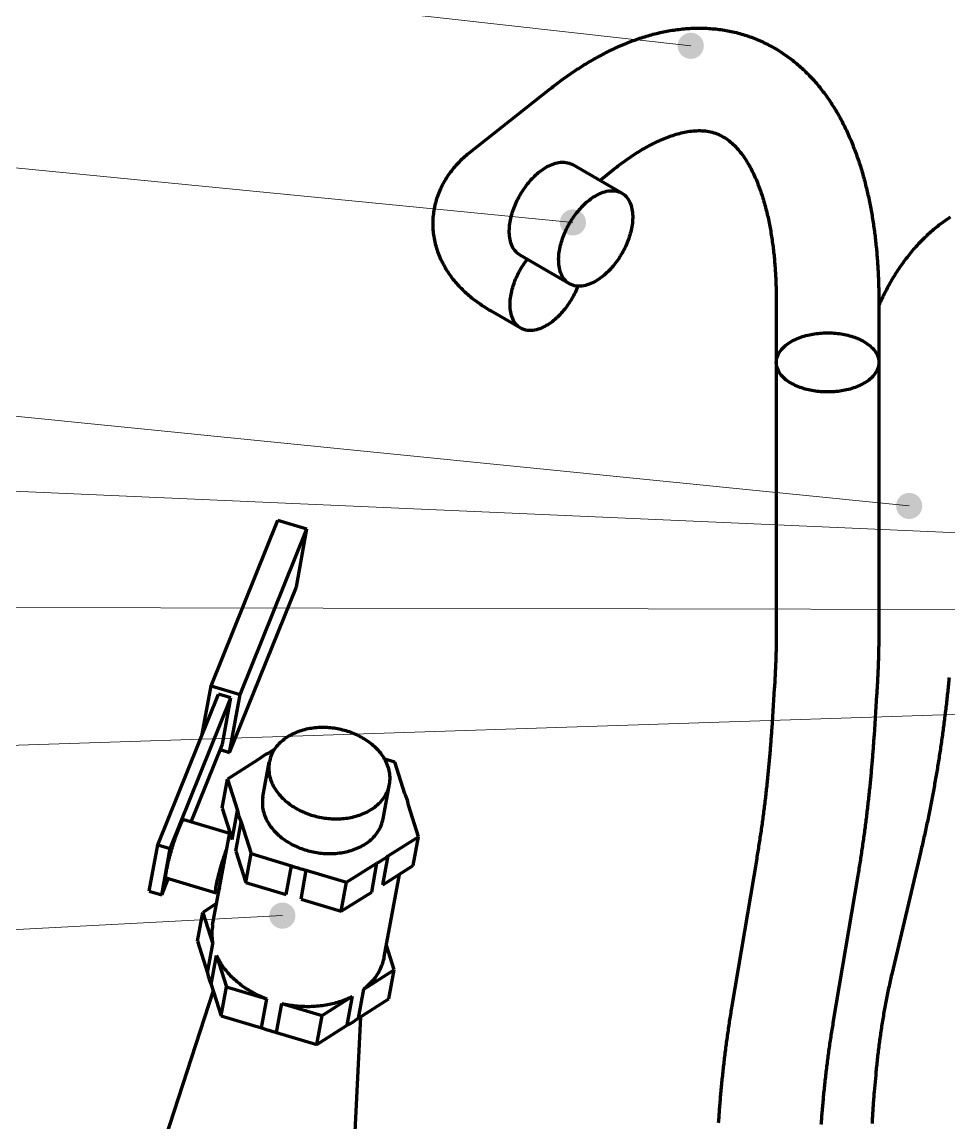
# Model space of a CAD drawing. Header units: millimetres. Extents: x 0 to 841, y 0 to 594.
# Drawn here: x 181.6 to 224.1, y 358.1 to 408.6 of the extents above; entities that cross this region are included whole.
import ezdxf

# ---------------------------------------------------------------- set-up
doc = ezdxf.new("R2010")
doc.units = ezdxf.units.MM
doc.layers.add('01-VISIBLE', color=7, linetype='CONTINUOUS', lineweight=70)
doc.layers.add('08-FINA', color=5, linetype='CONTINUOUS', lineweight=18)

msp = doc.modelspace()

# ---------------------------------------------------------------- hatches: boundary and pattern name
at = {"layer": '08-FINA'}
h = msp.add_hatch(color=7, dxfattribs=at)
h.dxf.hatch_style = 1
edge = h.paths.add_edge_path()
edge.add_arc((212.26, 407.473), 0.6, 0, 360)
h = msp.add_hatch(color=7, dxfattribs=at)
h.dxf.hatch_style = 1
edge = h.paths.add_edge_path()
edge.add_arc((206.86, 399.373), 0.6, 0, 360)
h = msp.add_hatch(color=7, dxfattribs=at)
h.dxf.hatch_style = 1
edge = h.paths.add_edge_path()
edge.add_arc((222.272, 386.372), 0.6, 0, 360)
h = msp.add_hatch(color=7, dxfattribs=at)
h.dxf.hatch_style = 1
edge = h.paths.add_edge_path()
edge.add_arc((193.543, 367.585), 0.6, 0, 360)

# ---------------------------------------------------------------- linework, layer by layer
at = {"layer": '01-VISIBLE'}
for p, q in [((202.152, 402.6), (205.824, 405.503)), ((209.103, 400.718), (206.84, 402.024)), ((208.09, 401.303), (208.739, 401.815)), ((206.703, 396.561), (204.44, 397.867)), ((204.465, 394.524), (203.092, 395.317)), ((216.181, 395.696), (216.181, 392.954)), ((220.881, 395.696), (220.881, 392.954)), ((216.181, 392.954), (216.181, 380.782)), ((220.881, 392.954), (220.881, 380.782)), ((190.278, 378.127), (193.336, 385.726)), ((193.336, 385.726), (194.67, 385.325)), ((191.612, 377.726), (194.67, 385.325)), ((194.182, 382.669), (194.67, 385.325)), ((191.123, 375.071), (194.182, 382.669)), ((187.83, 370.839), (190.61, 377.747)), ((189.869, 375.907), (190.278, 378.127)), ((190.278, 378.127), (191.612, 377.726)), ((191.182, 377.575), (190.61, 377.747)), ((191.123, 375.071), (191.612, 377.726)), ((216.091, 378.004), (215.971, 376.178)), ((220.781, 377.694), (220.661, 375.868)), ((188.401, 370.667), (191.182, 377.575)), ((190.791, 375.451), (191.182, 377.575)), ((189.355, 371.883), (190.791, 375.451)), ((190.69, 375.201), (191.123, 375.071)), ((193.187, 375.216), (192.93, 375.053)), ((192.413, 374.725), (191.022, 373.843)), ((192.651, 373.031), (192.944, 374.624)), ((198.703, 374.617), (198.235, 374.758)), ((199.16, 373.178), (198.703, 374.617)), ((190.777, 372.515), (191.022, 373.843)), ((191.022, 373.843), (191.479, 372.404)), ((198.158, 372.017), (198.451, 373.611)), ((199.787, 371.205), (199.33, 372.644)), ((190.777, 372.515), (191.234, 371.077)), ((191.234, 371.077), (191.479, 372.404)), ((191.122, 371.352), (189.026, 371.982)), ((191.404, 370.542), (191.648, 371.87)), ((191.648, 371.87), (192.105, 370.431)), ((190.347, 367.141), (191.131, 371.402)), ((198.396, 370.323), (199.787, 371.205)), ((199.543, 369.878), (199.787, 371.205)), ((187.439, 368.715), (187.83, 370.839)), ((187.83, 370.839), (188.401, 370.667)), ((188.01, 368.543), (188.401, 370.667)), ((191.404, 370.542), (191.861, 369.104)), ((191.861, 369.104), (192.105, 370.431)), ((192.105, 370.431), (193.953, 369.875)), ((198.152, 368.995), (198.396, 370.323)), ((215.283, 370.212), (214.143, 363.443)), ((222.806, 370.549), (221.472, 364.894)), ((193.709, 368.548), (193.953, 369.875)), ((194.396, 368.341), (194.64, 369.669)), ((194.64, 369.669), (196.488, 369.113)), ((196.488, 369.113), (197.879, 369.995)), ((197.635, 368.667), (197.879, 369.995)), ((198.152, 368.995), (199.543, 369.878)), ((188.01, 368.543), (188.305, 369.275)), ((190.506, 368.613), (188.22, 369.301)), ((191.861, 369.104), (193.709, 368.548)), ((196.244, 367.785), (196.488, 369.113)), ((198.215, 365.693), (198.911, 369.477)), ((219.917, 369.432), (218.778, 362.663)), ((187.439, 368.715), (188.01, 368.543)), ((196.244, 367.785), (197.635, 368.667)), ((190.53, 368.136), (189.898, 367.736)), ((194.396, 368.341), (196.244, 367.785)), ((189.654, 366.408), (189.898, 367.736)), ((189.898, 367.736), (190.355, 366.297)), ((189.654, 366.408), (190.111, 364.97)), ((190.111, 364.97), (190.355, 366.297)), ((198.664, 365.098), (198.31, 366.211)), ((190.281, 364.435), (190.525, 365.763)), ((190.525, 365.763), (190.982, 364.324)), ((197.273, 364.216), (198.664, 365.098)), ((198.42, 363.771), (198.664, 365.098)), ((190.375, 364.139), (182.587, 340.247)), ((190.281, 364.435), (190.738, 362.997)), ((190.738, 362.997), (190.982, 364.324)), ((190.982, 364.324), (192.83, 363.768)), ((197.029, 362.889), (197.273, 364.216)), ((192.586, 362.441), (192.83, 363.768)), ((193.273, 362.234), (193.517, 363.562)), ((193.517, 363.562), (195.365, 363.006)), ((195.365, 363.006), (196.756, 363.888)), ((196.512, 362.56), (196.756, 363.888)), ((197.029, 362.889), (198.42, 363.771)), ((195.121, 361.678), (195.365, 363.006)), ((190.738, 362.997), (192.586, 362.441)), ((195.121, 361.678), (196.512, 362.56)), ((197.123, 362.949), (195.898, 337.799)), ((193.273, 362.234), (195.121, 361.678)), ((220.736, 360.273), (220.666, 359.502))]:
    msp.add_line(p, q, dxfattribs=at)
for points in [[(205.824, 405.503), (205.887, 405.552), (205.95, 405.602), (206.014, 405.651), (206.078, 405.699), (206.142, 405.748), (206.206, 405.796), (206.27, 405.844), (206.335, 405.892), (206.399, 405.939), (206.464, 405.986), (206.529, 406.033), (206.595, 406.079), (206.661, 406.125), (206.726, 406.171), (206.793, 406.217), (206.859, 406.262), (206.925, 406.307), (206.992, 406.351), (207.059, 406.395), (207.126, 406.439), (207.194, 406.483), (207.261, 406.526), (207.329, 406.568), (207.397, 406.611), (207.466, 406.653), (207.534, 406.694), (207.603, 406.736), (207.672, 406.776), (207.742, 406.817), (207.811, 406.857), (207.881, 406.897), (207.951, 406.936), (208.021, 406.975), (208.091, 407.013), (208.162, 407.051), (208.233, 407.089), (208.304, 407.126), (208.375, 407.163), (208.447, 407.199), (208.519, 407.235), (208.591, 407.27), (208.663, 407.305), (208.736, 407.339), (208.808, 407.373), (208.881, 407.406), (208.954, 407.439), (209.028, 407.472), (209.101, 407.503), (209.175, 407.535), (209.249, 407.566), (209.324, 407.596), (209.398, 407.626), (209.473, 407.655), (209.548, 407.684), (209.623, 407.712), (209.698, 407.739), (209.774, 407.766), (209.85, 407.793), (209.926, 407.818), (210.002, 407.843), (210.078, 407.868), (210.155, 407.892), (210.232, 407.915), (210.308, 407.938), (210.386, 407.96), (210.463, 407.981), (210.54, 408.002), (210.618, 408.022), (210.696, 408.041), (210.774, 408.06), (210.852, 408.078), (210.931, 408.095), (211.009, 408.112), (211.088, 408.128), (211.166, 408.143), (211.245, 408.158), (211.324, 408.171), (211.404, 408.184), (211.483, 408.196), (211.562, 408.208), (211.642, 408.218), (211.721, 408.228), (211.801, 408.237), (211.881, 408.246), (211.961, 408.253), (212.041, 408.26), (212.121, 408.266), (212.201, 408.271), (212.281, 408.275), (212.361, 408.278), (212.441, 408.281), (212.522, 408.283), (212.602, 408.283), (212.682, 408.283), (212.762, 408.282), (212.842, 408.281), (212.923, 408.278), (213.003, 408.275), (213.083, 408.27), (213.163, 408.265), (213.243, 408.259), (213.323, 408.252), (213.403, 408.244), (213.482, 408.235), (213.562, 408.225), (213.641, 408.214), (213.721, 408.203), (213.8, 408.19), (213.879, 408.177), (213.958, 408.162), (214.037, 408.147), (214.115, 408.131), (214.194, 408.114), (214.272, 408.096), (214.35, 408.077), (214.428, 408.057), (214.505, 408.036), (214.582, 408.014), (214.659, 407.992), (214.736, 407.968), (214.813, 407.944), (214.889, 407.918), (214.964, 407.892), (215.04, 407.865), (215.115, 407.837), (215.19, 407.808), (215.264, 407.778), (215.338, 407.747), (215.412, 407.716), (215.486, 407.683), (215.559, 407.65), (215.631, 407.616), (215.703, 407.581), (215.775, 407.545), (215.846, 407.508), (215.917, 407.47), (215.988, 407.432), (216.057, 407.393), (216.127, 407.353), (216.196, 407.312), (216.265, 407.27), (216.333, 407.227), (216.4, 407.184), (216.467, 407.14), (216.534, 407.095), (216.6, 407.05), (216.665, 407.003), (216.73, 406.956), (216.795, 406.909), (216.859, 406.86), (216.922, 406.811), (216.985, 406.761), (217.047, 406.71), (217.109, 406.659), (217.17, 406.607), (217.231, 406.555), (217.291, 406.501), (217.35, 406.448), (217.409, 406.393), (217.467, 406.338), (217.525, 406.282), (217.582, 406.226), (217.639, 406.169), (217.695, 406.111), (217.75, 406.053), (217.805, 405.995), (217.859, 405.936), (217.912, 405.876), (217.965, 405.816), (218.018, 405.755), (218.07, 405.694), (218.121, 405.632), (218.172, 405.57), (218.222, 405.507), (218.271, 405.444), (218.32, 405.38), (218.368, 405.316), (218.416, 405.252), (218.463, 405.187), (218.51, 405.122), (218.556, 405.056), (218.601, 404.99), (218.646, 404.923), (218.691, 404.856), (218.734, 404.789), (218.777, 404.722), (218.82, 404.654), (218.862, 404.585), (218.904, 404.517), (218.944, 404.448), (218.985, 404.378), (219.025, 404.309), (219.064, 404.239), (219.103, 404.168), (219.141, 404.098), (219.179, 404.027), (219.216, 403.956), (219.252, 403.885), (219.289, 403.813), (219.324, 403.741), (219.359, 403.669), (219.394, 403.597), (219.428, 403.524), (219.461, 403.451), (219.495, 403.378), (219.527, 403.305), (219.559, 403.231), (219.591, 403.157), (219.622, 403.083), (219.652, 403.009), (219.683, 402.935), (219.712, 402.86), (219.741, 402.786), (219.77, 402.711), (219.798, 402.636), (219.826, 402.56), (219.854, 402.485), (219.88, 402.409), (219.907, 402.334), (219.933, 402.258), (219.959, 402.182), (219.984, 402.105), (220.008, 402.029), (220.033, 401.953), (220.057, 401.876), (220.08, 401.799), (220.103, 401.723), (220.126, 401.646), (220.148, 401.568), (220.17, 401.491), (220.191, 401.414), (220.212, 401.337), (220.233, 401.259), (220.253, 401.181), (220.273, 401.104), (220.292, 401.026), (220.312, 400.948), (220.33, 400.87), (220.349, 400.792), (220.367, 400.714), (220.384, 400.635), (220.402, 400.557), (220.419, 400.479), (220.435, 400.4), (220.451, 400.322), (220.467, 400.243), (220.483, 400.164), (220.498, 400.085), (220.513, 400.007), (220.527, 399.928), (220.542, 399.849), (220.555, 399.77), (220.569, 399.691), (220.582, 399.611), (220.595, 399.532), (220.608, 399.453), (220.62, 399.374), (220.632, 399.294), (220.643, 399.215), (220.655, 399.136), (220.666, 399.056), (220.676, 398.977), (220.687, 398.897), (220.697, 398.817), (220.706, 398.738), (220.716, 398.658), (220.725, 398.579), (220.734, 398.499), (220.743, 398.419), (220.751, 398.339), (220.759, 398.259), (220.767, 398.18), (220.774, 398.1), (220.782, 398.02), (220.789, 397.94), (220.795, 397.86), (220.802, 397.78), (220.808, 397.7), (220.814, 397.62), (220.819, 397.54), (220.825, 397.46), (220.83, 397.38), (220.835, 397.3), (220.839, 397.22), (220.844, 397.14), (220.848, 397.059), (220.852, 396.979), (220.855, 396.899), (220.859, 396.819), (220.862, 396.739), (220.865, 396.659), (220.867, 396.578), (220.87, 396.498), (220.872, 396.418), (220.874, 396.338), (220.876, 396.258), (220.877, 396.177), (220.878, 396.097), (220.879, 396.017), (220.88, 395.937), (220.881, 395.857), (220.881, 395.776), (220.881, 395.696)], [(208.739, 401.815), (208.802, 401.865), (208.865, 401.914), (208.928, 401.963), (208.992, 402.011), (209.056, 402.059), (209.121, 402.107), (209.186, 402.154), (209.251, 402.201), (209.316, 402.247), (209.382, 402.293), (209.448, 402.339), (209.514, 402.384), (209.581, 402.428), (209.647, 402.472), (209.715, 402.516), (209.782, 402.559), (209.85, 402.601), (209.918, 402.643), (209.987, 402.685), (210.056, 402.726), (210.125, 402.766), (210.195, 402.806), (210.265, 402.845), (210.335, 402.883), (210.406, 402.921), (210.477, 402.958), (210.548, 402.995), (210.62, 403.03), (210.692, 403.065), (210.764, 403.099), (210.837, 403.133), (210.911, 403.165), (210.984, 403.197), (211.058, 403.228), (211.133, 403.257), (211.207, 403.286), (211.282, 403.314), (211.358, 403.341), (211.434, 403.367), (211.51, 403.391), (211.587, 403.415), (211.664, 403.437), (211.741, 403.458), (211.819, 403.478), (211.897, 403.496), (211.975, 403.512), (212.054, 403.528), (212.133, 403.541), (212.212, 403.553), (212.292, 403.563), (212.371, 403.571), (212.451, 403.577), (212.531, 403.581), (212.611, 403.583), (212.691, 403.583), (212.771, 403.58), (212.851, 403.575), (212.931, 403.567), (213.011, 403.557), (213.09, 403.543), (213.168, 403.527), (213.246, 403.508), (213.323, 403.486), (213.399, 403.461), (213.474, 403.432), (213.548, 403.401), (213.62, 403.367), (213.692, 403.331), (213.761, 403.291), (213.83, 403.249), (213.896, 403.205), (213.962, 403.158), (214.025, 403.11), (214.087, 403.059), (214.148, 403.007), (214.207, 402.952), (214.264, 402.897), (214.32, 402.839), (214.375, 402.781), (214.428, 402.721), (214.48, 402.66), (214.531, 402.598), (214.58, 402.534), (214.628, 402.47), (214.675, 402.405), (214.72, 402.339), (214.765, 402.272), (214.808, 402.205), (214.85, 402.137), (214.891, 402.068), (214.931, 401.999), (214.971, 401.929), (215.009, 401.858), (215.046, 401.788), (215.082, 401.716), (215.118, 401.644), (215.152, 401.572), (215.186, 401.499), (215.219, 401.426), (215.251, 401.353), (215.282, 401.279), (215.312, 401.205), (215.342, 401.13), (215.371, 401.056), (215.399, 400.981), (215.427, 400.905), (215.454, 400.83), (215.48, 400.754), (215.505, 400.678), (215.53, 400.602), (215.555, 400.526), (215.578, 400.449), (215.601, 400.372), (215.624, 400.295), (215.646, 400.218), (215.667, 400.141), (215.688, 400.064), (215.708, 399.986), (215.727, 399.908), (215.746, 399.831), (215.765, 399.753), (215.783, 399.675), (215.801, 399.596), (215.818, 399.518), (215.834, 399.44), (215.851, 399.361), (215.866, 399.283), (215.881, 399.204), (215.896, 399.125), (215.91, 399.046), (215.924, 398.967), (215.938, 398.888), (215.951, 398.809), (215.963, 398.73), (215.976, 398.651), (215.987, 398.572), (215.999, 398.492), (216.01, 398.413), (216.02, 398.334), (216.031, 398.254), (216.04, 398.175), (216.05, 398.095), (216.059, 398.015), (216.068, 397.936), (216.076, 397.856), (216.084, 397.776), (216.092, 397.697), (216.099, 397.617), (216.106, 397.537), (216.113, 397.457), (216.119, 397.377), (216.125, 397.297), (216.131, 397.217), (216.136, 397.137), (216.141, 397.058), (216.146, 396.978), (216.15, 396.897), (216.154, 396.817), (216.158, 396.737), (216.161, 396.657), (216.165, 396.577), (216.167, 396.497), (216.17, 396.417), (216.172, 396.337), (216.174, 396.257), (216.176, 396.177), (216.178, 396.097), (216.179, 396.017), (216.18, 395.936), (216.18, 395.856), (216.181, 395.776), (216.181, 395.696)], [(203.092, 395.317), (203.023, 395.358), (202.954, 395.399), (202.885, 395.441), (202.817, 395.484), (202.749, 395.528), (202.682, 395.572), (202.616, 395.618), (202.55, 395.664), (202.484, 395.711), (202.419, 395.758), (202.355, 395.807), (202.292, 395.856), (202.229, 395.907), (202.166, 395.958), (202.105, 396.009), (202.044, 396.062), (201.984, 396.116), (201.924, 396.17), (201.866, 396.225), (201.808, 396.281), (201.751, 396.338), (201.695, 396.396), (201.64, 396.455), (201.586, 396.514), (201.532, 396.574), (201.48, 396.635), (201.428, 396.697), (201.378, 396.76), (201.329, 396.824), (201.28, 396.888), (201.233, 396.953), (201.187, 397.019), (201.142, 397.086), (201.098, 397.154), (201.056, 397.222), (201.015, 397.291), (200.975, 397.361), (200.936, 397.432), (200.898, 397.503), (200.862, 397.575), (200.828, 397.648), (200.794, 397.721), (200.762, 397.795), (200.732, 397.869), (200.703, 397.944), (200.675, 398.02), (200.649, 398.096), (200.625, 398.173), (200.602, 398.25), (200.58, 398.328), (200.56, 398.406), (200.542, 398.484), (200.526, 398.563), (200.511, 398.642), (200.497, 398.721), (200.486, 398.801), (200.476, 398.881), (200.467, 398.961), (200.46, 399.041), (200.456, 399.121), (200.452, 399.202), (200.451, 399.282), (200.451, 399.363), (200.453, 399.443), (200.456, 399.524), (200.461, 399.604), (200.468, 399.684), (200.477, 399.764), (200.487, 399.844), (200.499, 399.924), (200.513, 400.003), (200.528, 400.082), (200.545, 400.161), (200.564, 400.239), (200.584, 400.317), (200.606, 400.395), (200.629, 400.472), (200.655, 400.548), (200.681, 400.624), (200.709, 400.7), (200.739, 400.774), (200.77, 400.849), (200.803, 400.922), (200.837, 400.995), (200.873, 401.067), (200.91, 401.139), (200.948, 401.209), (200.988, 401.279), (201.029, 401.349), (201.071, 401.417), (201.115, 401.485), (201.16, 401.552), (201.206, 401.617), (201.254, 401.683), (201.302, 401.747), (201.352, 401.81), (201.403, 401.873), (201.455, 401.934), (201.508, 401.995), (201.562, 402.054), (201.617, 402.113), (201.673, 402.171), (201.729, 402.228), (201.787, 402.284), (201.846, 402.339), (201.906, 402.393), (201.966, 402.446), (202.027, 402.499), (202.089, 402.55), (202.152, 402.6)], [(204.44, 397.867), (204.373, 397.911), (204.31, 397.961), (204.252, 398.018), (204.199, 398.079), (204.152, 398.145), (204.111, 398.214), (204.075, 398.286), (204.044, 398.36), (204.017, 398.437), (203.995, 398.514), (203.978, 398.593), (203.964, 398.673), (203.954, 398.753), (203.947, 398.833), (203.944, 398.914), (203.944, 398.995), (203.946, 399.075), (203.951, 399.156), (203.959, 399.236), (203.968, 399.316), (203.981, 399.396), (203.995, 399.475), (204.011, 399.554), (204.03, 399.633), (204.05, 399.711), (204.072, 399.789), (204.096, 399.866), (204.121, 399.943), (204.149, 400.019), (204.177, 400.094), (204.208, 400.169), (204.24, 400.243), (204.273, 400.316), (204.308, 400.389), (204.344, 400.461), (204.381, 400.533), (204.42, 400.603), (204.461, 400.673), (204.502, 400.743), (204.546, 400.811), (204.59, 400.878), (204.636, 400.945), (204.683, 401.01), (204.731, 401.075), (204.781, 401.139), (204.831, 401.201), (204.884, 401.263), (204.937, 401.323), (204.992, 401.382), (205.048, 401.44), (205.106, 401.497), (205.165, 401.552), (205.225, 401.606), (205.287, 401.658), (205.35, 401.708), (205.414, 401.757), (205.48, 401.804), (205.547, 401.848), (205.616, 401.891), (205.686, 401.931), (205.757, 401.968), (205.83, 402.003), (205.905, 402.034), (205.981, 402.062), (206.058, 402.086), (206.136, 402.106), (206.215, 402.121), (206.295, 402.132), (206.376, 402.136), (206.456, 402.135), (206.537, 402.127), (206.616, 402.112), (206.694, 402.09), (206.769, 402.061), (206.84, 402.024)], [(206.703, 396.561), (206.635, 396.605), (206.572, 396.655), (206.514, 396.711), (206.462, 396.773), (206.415, 396.838), (206.374, 396.907), (206.337, 396.98), (206.306, 397.054), (206.28, 397.13), (206.258, 397.208), (206.241, 397.287), (206.227, 397.366), (206.217, 397.446), (206.21, 397.527), (206.207, 397.607), (206.206, 397.688), (206.209, 397.769), (206.214, 397.849), (206.221, 397.93), (206.231, 398.01), (206.243, 398.09), (206.258, 398.169), (206.274, 398.248), (206.293, 398.327), (206.313, 398.405), (206.335, 398.482), (206.359, 398.56), (206.384, 398.636), (206.411, 398.712), (206.44, 398.788), (206.47, 398.862), (206.502, 398.937), (206.536, 399.01), (206.57, 399.083), (206.607, 399.155), (206.644, 399.226), (206.683, 399.297), (206.724, 399.367), (206.765, 399.436), (206.808, 399.504), (206.853, 399.572), (206.898, 399.638), (206.945, 399.704), (206.994, 399.769), (207.043, 399.832), (207.094, 399.895), (207.146, 399.956), (207.2, 400.017), (207.255, 400.076), (207.311, 400.134), (207.369, 400.191), (207.428, 400.246), (207.488, 400.299), (207.549, 400.352), (207.612, 400.402), (207.677, 400.451), (207.743, 400.497), (207.81, 400.542), (207.879, 400.584), (207.949, 400.624), (208.02, 400.662), (208.093, 400.696), (208.168, 400.728), (208.243, 400.756), (208.32, 400.78), (208.398, 400.8), (208.478, 400.815), (208.558, 400.825), (208.638, 400.83), (208.719, 400.829), (208.799, 400.821), (208.879, 400.806), (208.956, 400.784), (209.031, 400.755), (209.103, 400.718)], [(209.103, 400.718), (209.171, 400.674), (209.235, 400.623), (209.293, 400.566), (209.346, 400.505), (209.393, 400.438), (209.434, 400.369), (209.47, 400.296), (209.501, 400.221), (209.528, 400.144), (209.549, 400.066), (209.567, 399.987), (209.58, 399.907), (209.59, 399.826), (209.597, 399.745), (209.6, 399.664), (209.6, 399.583), (209.597, 399.502), (209.592, 399.421), (209.584, 399.34), (209.574, 399.259), (209.561, 399.179), (209.547, 399.099), (209.53, 399.02), (209.511, 398.941), (209.49, 398.862), (209.468, 398.784), (209.444, 398.707), (209.418, 398.63), (209.39, 398.553), (209.361, 398.478), (209.33, 398.402), (209.298, 398.328), (209.264, 398.254), (209.229, 398.181), (209.192, 398.109), (209.154, 398.037), (209.114, 397.966), (209.073, 397.896), (209.031, 397.826), (208.988, 397.758), (208.943, 397.69), (208.896, 397.624), (208.849, 397.558), (208.8, 397.493), (208.749, 397.429), (208.698, 397.367), (208.645, 397.305), (208.591, 397.245), (208.535, 397.185), (208.478, 397.128), (208.42, 397.071), (208.36, 397.016), (208.299, 396.962), (208.237, 396.911), (208.173, 396.86), (208.108, 396.812), (208.041, 396.766), (207.973, 396.722), (207.903, 396.68)], [(224.154, 399.617), (224.088, 399.573), (224.021, 399.528), (223.955, 399.482), (223.89, 399.436), (223.825, 399.389), (223.761, 399.341), (223.697, 399.293), (223.634, 399.244), (223.571, 399.194), (223.508, 399.144), (223.447, 399.093), (223.385, 399.042), (223.324, 398.989), (223.264, 398.937), (223.204, 398.883), (223.145, 398.83), (223.086, 398.775), (223.028, 398.72), (222.971, 398.664), (222.913, 398.608), (222.857, 398.552), (222.801, 398.494), (222.745, 398.436), (222.691, 398.378), (222.636, 398.319), (222.582, 398.26), (222.529, 398.2), (222.476, 398.14), (222.424, 398.079), (222.373, 398.018), (222.322, 397.956), (222.271, 397.894), (222.221, 397.831), (222.172, 397.768), (222.123, 397.704), (222.075, 397.641), (222.027, 397.576), (221.98, 397.511), (221.934, 397.446), (221.888, 397.381), (221.842, 397.315), (221.797, 397.248), (221.753, 397.182), (221.709, 397.115), (221.666, 397.047), (221.623, 396.979), (221.581, 396.911), (221.539, 396.843), (221.498, 396.774), (221.458, 396.705), (221.418, 396.636), (221.378, 396.566), (221.339, 396.496), (221.301, 396.426), (221.263, 396.355), (221.226, 396.284), (221.189, 396.213), (221.153, 396.142), (221.117, 396.07), (221.082, 395.998), (221.047, 395.926), (221.013, 395.853), (220.979, 395.781), (220.946, 395.708), (220.913, 395.635), (220.881, 395.561)], [(204.465, 394.524), (204.397, 394.568), (204.334, 394.619), (204.276, 394.676), (204.224, 394.739), (204.177, 394.805), (204.136, 394.876), (204.101, 394.949), (204.07, 395.024), (204.045, 395.102), (204.024, 395.18), (204.008, 395.26), (203.995, 395.34), (203.986, 395.421), (203.981, 395.502), (203.979, 395.584), (203.98, 395.665), (203.983, 395.746), (203.99, 395.827), (203.999, 395.908), (204.01, 395.989), (204.024, 396.069), (204.039, 396.149), (204.057, 396.228), (204.077, 396.307), (204.099, 396.385), (204.122, 396.463), (204.148, 396.541), (204.175, 396.617), (204.204, 396.693), (204.234, 396.769), (204.266, 396.844), (204.299, 396.918), (204.334, 396.991), (204.371, 397.064), (204.409, 397.136), (204.448, 397.207), (204.489, 397.278), (204.531, 397.347), (204.574, 397.416), (204.619, 397.484), (204.666, 397.551), (204.713, 397.616), (204.762, 397.681)], [(207.087, 396.45), (207.057, 396.374), (207.026, 396.299), (206.993, 396.225), (206.958, 396.151), (206.922, 396.078), (206.885, 396.006), (206.846, 395.935), (206.806, 395.864), (206.764, 395.794), (206.721, 395.725), (206.676, 395.657), (206.631, 395.59), (206.583, 395.524), (206.535, 395.459), (206.485, 395.394), (206.434, 395.331), (206.381, 395.269), (206.327, 395.208), (206.272, 395.149), (206.215, 395.091), (206.157, 395.034), (206.097, 394.978), (206.036, 394.924), (205.974, 394.872), (205.91, 394.822), (205.845, 394.773), (205.778, 394.727), (205.71, 394.682), (205.64, 394.641)], [(207.903, 396.68), (207.829, 396.639), (207.754, 396.601), (207.677, 396.567), (207.599, 396.536), (207.519, 396.509), (207.438, 396.486), (207.356, 396.468), (207.273, 396.456), (207.189, 396.449), (207.105, 396.449), (207.021, 396.456), (206.938, 396.47), (206.857, 396.492), (206.778, 396.523), (206.703, 396.561)], [(205.64, 394.641), (205.568, 394.601), (205.495, 394.564), (205.419, 394.53), (205.343, 394.5), (205.265, 394.473), (205.185, 394.451), (205.105, 394.434), (205.023, 394.421), (204.941, 394.415), (204.859, 394.415), (204.776, 394.421), (204.695, 394.435), (204.616, 394.457), (204.539, 394.487), (204.465, 394.524)], [(216.869, 393.914), (216.94, 393.953), (217.012, 393.99), (217.085, 394.024), (217.16, 394.056), (217.235, 394.086), (217.311, 394.114), (217.387, 394.14), (217.465, 394.164), (217.542, 394.185), (217.621, 394.205), (217.7, 394.224), (217.779, 394.24), (217.858, 394.254), (217.938, 394.267), (218.018, 394.279), (218.099, 394.288), (218.179, 394.296), (218.26, 394.302), (218.341, 394.307), (218.421, 394.31), (218.502, 394.311), (218.583, 394.311), (218.664, 394.309), (218.745, 394.306), (218.825, 394.301), (218.906, 394.294), (218.987, 394.286), (219.067, 394.276), (219.147, 394.264), (219.227, 394.25), (219.306, 394.235), (219.385, 394.218), (219.464, 394.2), (219.542, 394.179), (219.62, 394.157), (219.697, 394.132), (219.773, 394.106), (219.849, 394.078), (219.924, 394.047), (219.998, 394.014), (220.071, 393.979), (220.143, 393.942), (220.213, 393.902), (220.282, 393.86), (220.349, 393.814), (220.414, 393.766), (220.477, 393.715), (220.537, 393.661), (220.594, 393.604), (220.648, 393.544), (220.698, 393.48), (220.743, 393.413), (220.783, 393.343), (220.817, 393.269), (220.844, 393.193), (220.864, 393.115), (220.877, 393.035), (220.881, 392.954)], [(216.181, 392.954), (216.185, 393.037), (216.198, 393.118), (216.219, 393.198), (216.248, 393.275), (216.283, 393.35), (216.324, 393.421), (216.371, 393.489), (216.422, 393.553), (216.478, 393.614), (216.537, 393.672), (216.598, 393.726), (216.663, 393.778), (216.73, 393.826), (216.799, 393.871), (216.869, 393.914)], [(220.881, 392.954), (220.877, 392.875), (220.865, 392.795), (220.845, 392.718), (220.818, 392.642), (220.784, 392.57), (220.745, 392.5), (220.701, 392.433), (220.652, 392.37), (220.599, 392.31), (220.542, 392.253), (220.483, 392.199), (220.421, 392.148), (220.357, 392.1), (220.291, 392.055), (220.223, 392.013), (220.153, 391.973), (220.083, 391.935), (220.011, 391.9), (219.938, 391.868), (219.864, 391.837), (219.789, 391.808), (219.713, 391.782), (219.637, 391.757), (219.56, 391.735), (219.483, 391.714), (219.405, 391.695), (219.327, 391.678), (219.248, 391.662), (219.169, 391.649), (219.09, 391.637), (219.01, 391.626), (218.931, 391.617), (218.851, 391.61), (218.771, 391.605), (218.691, 391.601), (218.611, 391.598), (218.531, 391.598), (218.451, 391.598), (218.371, 391.601), (218.291, 391.605), (218.211, 391.61), (218.131, 391.617), (218.052, 391.626), (217.972, 391.637), (217.893, 391.649), (217.814, 391.662), (217.735, 391.678), (217.657, 391.695), (217.579, 391.714), (217.502, 391.735), (217.425, 391.757), (217.349, 391.782), (217.273, 391.808), (217.198, 391.837), (217.124, 391.868), (217.051, 391.9), (216.979, 391.935), (216.909, 391.973), (216.839, 392.013), (216.771, 392.055), (216.705, 392.1), (216.641, 392.148), (216.579, 392.199), (216.52, 392.253), (216.463, 392.31), (216.41, 392.37), (216.361, 392.433), (216.317, 392.5), (216.277, 392.57), (216.244, 392.642), (216.217, 392.718), (216.197, 392.795), (216.185, 392.875), (216.181, 392.954)], [(220.881, 392.954), (220.877, 392.875), (220.865, 392.795), (220.845, 392.718), (220.818, 392.642), (220.784, 392.57), (220.745, 392.5), (220.701, 392.433), (220.652, 392.37), (220.599, 392.31), (220.542, 392.253), (220.483, 392.199), (220.421, 392.148), (220.357, 392.1), (220.291, 392.055), (220.223, 392.013), (220.153, 391.973), (220.083, 391.935), (220.011, 391.9), (219.938, 391.868), (219.864, 391.837), (219.789, 391.808), (219.713, 391.782), (219.637, 391.757), (219.56, 391.735), (219.483, 391.714), (219.405, 391.695), (219.327, 391.678), (219.248, 391.662), (219.169, 391.649), (219.09, 391.637), (219.01, 391.626), (218.931, 391.617), (218.851, 391.61), (218.771, 391.605), (218.691, 391.601), (218.611, 391.598), (218.531, 391.598), (218.451, 391.598), (218.371, 391.601), (218.291, 391.605), (218.211, 391.61), (218.131, 391.617), (218.052, 391.626), (217.972, 391.637), (217.893, 391.649), (217.814, 391.662), (217.735, 391.678), (217.657, 391.695), (217.579, 391.714), (217.502, 391.735), (217.425, 391.757), (217.349, 391.782), (217.273, 391.808), (217.198, 391.837), (217.124, 391.868), (217.051, 391.9), (216.979, 391.935), (216.909, 391.973), (216.839, 392.013), (216.771, 392.055), (216.705, 392.1), (216.641, 392.148), (216.579, 392.199), (216.52, 392.253), (216.463, 392.31), (216.41, 392.37), (216.361, 392.433), (216.317, 392.5), (216.277, 392.57), (216.244, 392.642), (216.217, 392.718), (216.197, 392.795), (216.185, 392.875), (216.181, 392.954)], [(216.181, 380.782), (216.181, 380.7), (216.181, 380.618), (216.18, 380.537), (216.18, 380.455), (216.179, 380.373), (216.178, 380.291), (216.177, 380.21), (216.176, 380.128), (216.175, 380.046), (216.173, 379.964), (216.172, 379.883), (216.17, 379.801), (216.168, 379.719), (216.166, 379.637), (216.164, 379.556), (216.162, 379.474), (216.159, 379.392), (216.156, 379.31), (216.153, 379.229), (216.15, 379.147), (216.147, 379.065), (216.144, 378.983), (216.14, 378.902), (216.137, 378.82), (216.133, 378.738), (216.129, 378.657), (216.125, 378.575), (216.121, 378.493), (216.116, 378.412), (216.111, 378.33), (216.107, 378.248), (216.102, 378.167), (216.097, 378.085), (216.091, 378.004)], [(220.881, 380.782), (220.881, 380.701), (220.881, 380.619), (220.88, 380.538), (220.88, 380.457), (220.879, 380.375), (220.879, 380.294), (220.878, 380.213), (220.877, 380.132), (220.876, 380.05), (220.874, 379.969), (220.873, 379.888), (220.871, 379.806), (220.87, 379.725), (220.868, 379.644), (220.866, 379.562), (220.864, 379.481), (220.861, 379.4), (220.859, 379.319), (220.856, 379.237), (220.854, 379.156), (220.851, 379.075), (220.848, 378.993), (220.845, 378.912), (220.842, 378.831), (220.838, 378.75), (220.835, 378.668), (220.831, 378.587), (220.827, 378.506), (220.823, 378.425), (220.819, 378.344), (220.815, 378.262), (220.811, 378.181), (220.806, 378.1), (220.801, 378.019), (220.796, 377.938), (220.791, 377.856), (220.786, 377.775), (220.781, 377.694)], [(224.103, 378.507), (224.095, 378.427), (224.087, 378.346), (224.079, 378.266), (224.071, 378.186), (224.063, 378.106), (224.054, 378.025), (224.046, 377.945), (224.038, 377.865), (224.029, 377.785), (224.02, 377.704), (224.011, 377.624), (224.003, 377.544), (223.994, 377.464), (223.984, 377.384), (223.975, 377.303), (223.966, 377.223), (223.957, 377.143), (223.947, 377.063), (223.937, 376.983), (223.928, 376.903), (223.918, 376.823), (223.908, 376.743), (223.898, 376.662), (223.888, 376.582), (223.878, 376.502), (223.867, 376.422), (223.857, 376.342), (223.846, 376.262), (223.836, 376.182), (223.825, 376.102), (223.814, 376.022), (223.803, 375.942), (223.792, 375.862), (223.781, 375.783), (223.77, 375.703), (223.759, 375.623), (223.747, 375.543), (223.736, 375.463), (223.724, 375.383), (223.712, 375.303), (223.7, 375.224), (223.688, 375.144), (223.676, 375.064), (223.664, 374.984), (223.652, 374.904), (223.639, 374.825), (223.627, 374.745), (223.614, 374.665), (223.601, 374.586), (223.589, 374.506), (223.576, 374.426), (223.563, 374.347), (223.549, 374.267), (223.536, 374.187), (223.523, 374.108), (223.509, 374.028), (223.496, 373.949), (223.482, 373.869), (223.468, 373.79), (223.454, 373.71), (223.44, 373.631), (223.426, 373.551), (223.412, 373.472), (223.398, 373.392), (223.383, 373.313), (223.369, 373.234), (223.354, 373.154), (223.339, 373.075), (223.324, 372.996), (223.309, 372.916), (223.294, 372.837), (223.279, 372.758), (223.263, 372.679), (223.248, 372.6), (223.232, 372.52), (223.217, 372.441), (223.201, 372.362), (223.185, 372.283), (223.169, 372.204), (223.153, 372.125), (223.136, 372.046), (223.12, 371.967), (223.104, 371.888), (223.087, 371.809), (223.07, 371.73), (223.053, 371.651), (223.037, 371.572), (223.019, 371.493), (223.002, 371.414), (222.985, 371.335), (222.968, 371.257), (222.95, 371.178), (222.932, 371.099), (222.915, 371.02), (222.897, 370.942), (222.879, 370.863), (222.861, 370.784), (222.842, 370.706), (222.824, 370.627), (222.806, 370.549)], [(198.451, 373.611), (198.464, 373.69), (198.472, 373.769), (198.476, 373.849), (198.476, 373.929), (198.472, 374.009), (198.464, 374.089), (198.452, 374.168), (198.436, 374.247), (198.416, 374.324), (198.393, 374.401), (198.367, 374.477), (198.337, 374.551), (198.304, 374.624), (198.269, 374.696), (198.23, 374.766), (198.189, 374.834), (198.145, 374.902), (198.099, 374.967), (198.051, 375.031), (198, 375.093), (197.948, 375.153), (197.893, 375.212), (197.837, 375.269), (197.779, 375.325), (197.72, 375.378), (197.659, 375.43), (197.597, 375.481), (197.533, 375.529), (197.468, 375.576), (197.402, 375.621), (197.335, 375.664), (197.266, 375.706), (197.197, 375.746), (197.127, 375.785), (197.056, 375.821), (196.984, 375.857), (196.911, 375.89), (196.837, 375.922), (196.763, 375.952), (196.688, 375.98), (196.613, 376.007), (196.537, 376.032), (196.46, 376.056), (196.383, 376.078), (196.306, 376.098), (196.228, 376.117), (196.15, 376.134), (196.071, 376.149), (195.992, 376.163), (195.913, 376.175), (195.834, 376.185), (195.754, 376.194), (195.674, 376.201), (195.594, 376.206), (195.514, 376.209), (195.434, 376.211), (195.354, 376.211), (195.274, 376.209), (195.194, 376.206), (195.114, 376.2), (195.035, 376.193), (194.955, 376.184), (194.876, 376.173), (194.797, 376.16), (194.718, 376.146), (194.64, 376.129), (194.562, 376.11), (194.484, 376.09), (194.408, 376.067), (194.331, 376.042), (194.256, 376.015), (194.181, 375.986), (194.108, 375.955), (194.035, 375.922), (193.963, 375.886), (193.893, 375.849), (193.823, 375.808), (193.755, 375.766), (193.689, 375.721), (193.624, 375.674), (193.561, 375.624), (193.5, 375.573), (193.441, 375.518), (193.385, 375.462), (193.331, 375.403), (193.279, 375.342), (193.23, 375.278), (193.184, 375.213), (193.142, 375.145), (193.102, 375.075), (193.066, 375.004), (193.034, 374.93), (193.005, 374.856), (192.981, 374.779), (192.96, 374.702), (192.944, 374.624)], [(215.971, 376.178), (215.965, 376.098), (215.96, 376.018), (215.955, 375.938), (215.949, 375.858), (215.943, 375.778), (215.937, 375.698), (215.931, 375.618), (215.925, 375.538), (215.919, 375.459), (215.913, 375.379), (215.907, 375.299), (215.9, 375.219), (215.894, 375.139), (215.887, 375.059), (215.881, 374.98), (215.874, 374.9), (215.867, 374.82), (215.86, 374.74), (215.853, 374.66), (215.845, 374.581), (215.838, 374.501), (215.831, 374.421), (215.823, 374.341), (215.815, 374.262), (215.808, 374.182), (215.8, 374.102), (215.792, 374.022), (215.784, 373.943), (215.776, 373.863), (215.767, 373.783), (215.759, 373.704), (215.75, 373.624), (215.742, 373.544), (215.733, 373.465), (215.724, 373.385), (215.715, 373.305), (215.706, 373.226), (215.697, 373.146), (215.688, 373.067), (215.679, 372.987), (215.669, 372.908), (215.66, 372.828), (215.65, 372.749), (215.64, 372.669), (215.63, 372.59), (215.62, 372.51), (215.61, 372.431), (215.6, 372.351), (215.59, 372.272), (215.579, 372.192), (215.569, 372.113), (215.558, 372.033), (215.548, 371.954), (215.537, 371.875), (215.526, 371.795), (215.515, 371.716), (215.503, 371.637), (215.492, 371.557), (215.481, 371.478), (215.469, 371.399), (215.458, 371.32), (215.446, 371.24), (215.434, 371.161), (215.422, 371.082), (215.41, 371.003), (215.398, 370.924), (215.385, 370.844), (215.373, 370.765), (215.36, 370.686), (215.348, 370.607), (215.335, 370.528), (215.322, 370.449), (215.309, 370.37), (215.296, 370.291), (215.283, 370.212)], [(220.661, 375.868), (220.655, 375.788), (220.65, 375.709), (220.644, 375.629), (220.639, 375.549), (220.633, 375.469), (220.627, 375.389), (220.621, 375.31), (220.616, 375.23), (220.609, 375.15), (220.603, 375.07), (220.597, 374.99), (220.591, 374.911), (220.584, 374.831), (220.578, 374.751), (220.571, 374.671), (220.564, 374.592), (220.558, 374.512), (220.551, 374.432), (220.544, 374.352), (220.537, 374.273), (220.529, 374.193), (220.522, 374.113), (220.515, 374.034), (220.507, 373.954), (220.5, 373.874), (220.492, 373.795), (220.484, 373.715), (220.477, 373.635), (220.469, 373.556), (220.461, 373.476), (220.452, 373.396), (220.444, 373.317), (220.436, 373.237), (220.427, 373.158), (220.419, 373.078), (220.41, 372.998), (220.401, 372.919), (220.393, 372.839), (220.384, 372.76), (220.375, 372.68), (220.366, 372.601), (220.356, 372.521), (220.347, 372.442), (220.338, 372.362), (220.328, 372.283), (220.318, 372.203), (220.309, 372.124), (220.299, 372.045), (220.289, 371.965), (220.279, 371.886), (220.269, 371.806), (220.259, 371.727), (220.248, 371.648), (220.238, 371.568), (220.227, 371.489), (220.217, 371.41), (220.206, 371.33), (220.195, 371.251), (220.184, 371.172), (220.173, 371.093), (220.162, 371.013), (220.151, 370.934), (220.139, 370.855), (220.128, 370.776), (220.116, 370.696), (220.105, 370.617), (220.093, 370.538), (220.081, 370.459), (220.069, 370.38), (220.057, 370.301), (220.045, 370.222), (220.033, 370.143), (220.02, 370.064), (220.008, 369.984), (219.995, 369.905), (219.982, 369.826), (219.97, 369.747), (219.957, 369.668), (219.944, 369.589), (219.931, 369.511), (219.917, 369.432)], [(192.93, 375.053), (192.852, 375.012), (192.776, 374.969), (192.701, 374.924), (192.627, 374.877), (192.554, 374.828), (192.483, 374.778), (192.413, 374.725)], [(192.944, 374.624), (192.931, 374.544), (192.923, 374.465), (192.919, 374.385), (192.919, 374.304), (192.923, 374.224), (192.931, 374.145), (192.943, 374.065), (192.959, 373.987), (192.979, 373.909), (193.002, 373.832), (193.029, 373.756), (193.058, 373.682), (193.091, 373.609), (193.127, 373.537), (193.166, 373.467), (193.207, 373.398), (193.251, 373.331), (193.297, 373.265), (193.346, 373.202), (193.396, 373.139), (193.449, 373.079), (193.503, 373.02), (193.56, 372.963), (193.618, 372.908), (193.677, 372.854), (193.738, 372.802), (193.801, 372.752), (193.865, 372.703), (193.93, 372.656), (193.996, 372.611), (194.063, 372.568), (194.132, 372.526), (194.201, 372.486), (194.272, 372.448), (194.343, 372.411), (194.415, 372.376), (194.488, 372.342), (194.562, 372.311), (194.636, 372.281), (194.711, 372.252), (194.787, 372.225), (194.863, 372.2), (194.94, 372.177), (195.017, 372.155), (195.094, 372.135), (195.172, 372.116), (195.251, 372.099), (195.33, 372.084), (195.409, 372.071), (195.488, 372.059), (195.567, 372.048), (195.647, 372.04), (195.727, 372.033), (195.807, 372.028), (195.887, 372.025), (195.967, 372.023), (196.048, 372.023), (196.128, 372.025), (196.208, 372.029), (196.288, 372.034), (196.368, 372.042), (196.447, 372.051), (196.527, 372.062), (196.606, 372.075), (196.685, 372.09), (196.763, 372.107), (196.841, 372.126), (196.919, 372.147), (196.995, 372.17), (197.072, 372.195), (197.147, 372.222), (197.222, 372.251), (197.295, 372.283), (197.368, 372.316), (197.44, 372.352), (197.51, 372.39), (197.58, 372.431), (197.648, 372.474), (197.714, 372.519), (197.778, 372.566), (197.841, 372.616), (197.902, 372.668), (197.961, 372.723), (198.017, 372.78), (198.071, 372.839), (198.122, 372.901), (198.171, 372.965), (198.217, 373.031), (198.259, 373.099), (198.298, 373.169), (198.333, 373.241), (198.365, 373.314)], [(198.365, 373.314), (198.384, 373.363), (198.4, 373.411), (198.416, 373.46), (198.429, 373.51), (198.441, 373.56), (198.451, 373.611)], [(199.33, 372.644), (199.313, 372.722), (199.294, 372.8), (199.272, 372.877), (199.248, 372.954), (199.221, 373.03), (199.192, 373.104), (199.16, 373.178)], [(192.651, 373.031), (192.638, 372.951), (192.63, 372.872), (192.626, 372.791), (192.626, 372.711), (192.63, 372.631), (192.638, 372.551), (192.65, 372.472), (192.666, 372.394), (192.686, 372.316), (192.709, 372.239), (192.735, 372.163), (192.765, 372.089), (192.798, 372.016), (192.834, 371.944), (192.873, 371.874), (192.914, 371.805), (192.958, 371.738), (193.004, 371.672), (193.053, 371.608), (193.103, 371.546), (193.156, 371.486), (193.21, 371.427), (193.267, 371.37), (193.325, 371.314), (193.384, 371.261), (193.445, 371.209), (193.508, 371.159), (193.572, 371.11), (193.637, 371.063), (193.703, 371.018), (193.77, 370.975), (193.839, 370.933), (193.908, 370.893), (193.979, 370.854), (194.05, 370.818), (194.122, 370.783), (194.195, 370.749), (194.269, 370.718), (194.343, 370.687), (194.418, 370.659), (194.494, 370.632), (194.57, 370.607), (194.647, 370.584), (194.724, 370.562), (194.801, 370.542), (194.879, 370.523), (194.958, 370.506), (195.036, 370.491), (195.116, 370.477), (195.195, 370.466), (195.274, 370.455), (195.354, 370.447), (195.434, 370.44), (195.514, 370.435), (195.594, 370.432), (195.674, 370.43), (195.755, 370.43), (195.835, 370.432), (195.915, 370.436), (195.995, 370.441), (196.075, 370.449), (196.154, 370.458), (196.234, 370.469), (196.313, 370.482), (196.392, 370.497), (196.47, 370.514), (196.548, 370.533), (196.626, 370.554), (196.702, 370.577), (196.779, 370.602), (196.854, 370.629), (196.929, 370.658), (197.002, 370.689), (197.075, 370.723), (197.147, 370.759), (197.217, 370.797), (197.287, 370.838), (197.355, 370.881), (197.421, 370.926), (197.485, 370.973), (197.548, 371.023), (197.609, 371.075), (197.668, 371.13), (197.724, 371.187), (197.778, 371.246), (197.829, 371.308), (197.878, 371.372), (197.923, 371.438), (197.966, 371.506), (198.005, 371.576), (198.04, 371.648), (198.072, 371.721)], [(191.479, 372.404), (191.495, 372.326), (191.515, 372.248), (191.537, 372.171), (191.561, 372.094), (191.588, 372.018), (191.617, 371.944), (191.648, 371.87)], [(188.22, 369.301), (188.198, 369.375), (188.202, 369.456), (188.211, 369.537), (188.224, 369.618), (188.238, 369.698), (188.254, 369.777), (188.271, 369.857), (188.288, 369.936), (188.307, 370.015), (188.326, 370.094), (188.346, 370.173), (188.367, 370.252), (188.388, 370.33), (188.409, 370.409), (188.431, 370.487), (188.454, 370.565), (188.477, 370.643), (188.5, 370.721), (188.524, 370.798), (188.548, 370.876), (188.573, 370.953), (188.599, 371.031), (188.624, 371.108), (188.651, 371.185), (188.678, 371.261), (188.705, 371.338), (188.733, 371.414), (188.762, 371.49), (188.792, 371.566), (188.823, 371.641), (188.855, 371.716), (188.889, 371.789), (188.925, 371.862), (188.967, 371.932), (189.026, 371.982)], [(198.072, 371.721), (198.091, 371.769), (198.107, 371.818), (198.123, 371.867), (198.136, 371.917), (198.148, 371.967), (198.158, 372.017)], [(190.506, 368.613), (190.484, 368.688), (190.488, 368.769), (190.498, 368.85), (190.51, 368.93), (190.525, 369.011), (190.541, 369.091), (190.558, 369.17), (190.575, 369.25), (190.594, 369.329), (190.614, 369.408), (190.634, 369.487), (190.654, 369.566), (190.675, 369.645), (190.697, 369.723), (190.719, 369.802), (190.742, 369.88), (190.765, 369.958), (190.788, 370.036), (190.812, 370.114), (190.836, 370.192), (190.861, 370.27), (190.887, 370.347), (190.913, 370.424), (190.939, 370.501), (190.966, 370.578), (190.994, 370.655)], [(197.879, 369.995), (197.956, 370.036), (198.033, 370.079), (198.108, 370.124), (198.182, 370.171), (198.255, 370.22), (198.326, 370.27), (198.396, 370.323)], [(193.953, 369.875), (194.037, 369.845), (194.122, 369.815), (194.208, 369.787), (194.293, 369.761), (194.379, 369.735), (194.466, 369.712), (194.553, 369.69), (194.64, 369.669)], [(190.66, 368.839), (190.64, 368.797), (190.619, 368.755), (190.596, 368.713), (190.572, 368.673), (190.545, 368.636), (190.506, 368.613)], [(190.347, 367.141), (190.333, 367.057), (190.323, 366.973), (190.316, 366.888), (190.312, 366.803), (190.311, 366.719), (190.314, 366.634), (190.319, 366.549), (190.328, 366.465), (190.34, 366.381), (190.355, 366.297)], [(190.525, 365.763), (190.559, 365.69), (190.594, 365.618), (190.631, 365.547), (190.671, 365.477), (190.712, 365.408), (190.755, 365.341), (190.8, 365.274), (190.846, 365.209), (190.894, 365.144), (190.944, 365.081), (190.994, 365.019), (191.047, 364.959), (191.1, 364.899), (191.155, 364.841), (191.212, 364.784), (191.269, 364.728), (191.328, 364.673), (191.387, 364.619), (191.448, 364.567), (191.51, 364.516), (191.572, 364.466), (191.636, 364.417), (191.701, 364.369), (191.766, 364.323), (191.832, 364.278), (191.899, 364.234), (191.967, 364.191), (192.036, 364.149), (192.105, 364.109), (192.175, 364.07), (192.245, 364.031), (192.316, 363.995), (192.388, 363.959), (192.461, 363.924), (192.533, 363.891), (192.607, 363.858), (192.681, 363.827), (192.755, 363.797), (192.83, 363.768)], [(198.092, 365.27), (198.119, 365.339), (198.143, 365.409), (198.164, 365.479), (198.184, 365.55), (198.201, 365.621), (198.215, 365.693)], [(197.273, 364.216), (197.339, 364.269), (197.403, 364.323), (197.466, 364.38), (197.527, 364.438), (197.587, 364.498), (197.644, 364.56), (197.7, 364.624), (197.753, 364.689), (197.804, 364.756), (197.853, 364.825), (197.899, 364.895), (197.943, 364.968), (197.985, 365.041), (198.023, 365.116), (198.059, 365.193), (198.092, 365.27)], [(190.111, 364.97), (190.128, 364.891), (190.147, 364.813), (190.169, 364.736), (190.194, 364.66), (190.221, 364.584), (190.25, 364.509), (190.281, 364.435)], [(221.472, 364.894), (221.453, 364.815), (221.435, 364.737), (221.417, 364.658), (221.399, 364.579), (221.382, 364.5), (221.365, 364.422), (221.347, 364.343), (221.33, 364.264), (221.314, 364.185), (221.297, 364.106), (221.281, 364.027), (221.265, 363.948), (221.249, 363.868), (221.233, 363.789), (221.218, 363.71), (221.203, 363.631), (221.187, 363.551), (221.173, 363.472), (221.158, 363.393), (221.143, 363.313), (221.129, 363.234), (221.115, 363.154), (221.101, 363.075), (221.088, 362.995), (221.074, 362.915), (221.061, 362.836), (221.048, 362.756), (221.035, 362.676), (221.022, 362.597), (221.01, 362.517), (220.997, 362.437), (220.985, 362.357), (220.973, 362.277), (220.962, 362.198), (220.95, 362.118), (220.939, 362.038), (220.928, 361.958), (220.917, 361.878), (220.906, 361.798), (220.895, 361.718), (220.885, 361.638), (220.875, 361.558), (220.865, 361.477), (220.855, 361.397), (220.845, 361.317), (220.836, 361.237), (220.826, 361.157), (220.817, 361.077), (220.808, 360.996), (220.799, 360.916), (220.791, 360.836), (220.782, 360.755), (220.774, 360.675), (220.766, 360.595), (220.758, 360.514), (220.751, 360.434), (220.743, 360.354), (220.736, 360.273)], [(193.517, 363.562), (193.596, 363.544), (193.675, 363.528), (193.755, 363.513), (193.835, 363.499), (193.915, 363.486), (193.995, 363.475), (194.075, 363.464), (194.156, 363.455), (194.236, 363.447), (194.317, 363.44), (194.398, 363.435), (194.479, 363.431), (194.56, 363.428), (194.64, 363.426), (194.721, 363.425), (194.802, 363.426), (194.883, 363.428), (194.964, 363.431), (195.045, 363.436), (195.126, 363.442), (195.207, 363.449), (195.287, 363.458), (195.368, 363.467), (195.448, 363.479), (195.528, 363.491), (195.608, 363.505), (195.687, 363.52), (195.766, 363.537), (195.845, 363.555), (195.924, 363.575), (196.002, 363.596), (196.08, 363.618), (196.157, 363.642), (196.234, 363.667), (196.311, 363.694), (196.386, 363.723), (196.462, 363.753), (196.536, 363.784), (196.61, 363.817), (196.683, 363.852), (196.756, 363.888)], [(214.143, 363.443), (214.13, 363.364), (214.117, 363.284), (214.104, 363.205), (214.091, 363.125), (214.078, 363.045), (214.065, 362.966), (214.053, 362.886), (214.04, 362.806), (214.028, 362.727), (214.016, 362.647), (214.004, 362.567), (213.992, 362.487), (213.98, 362.408), (213.968, 362.328), (213.957, 362.248), (213.945, 362.168), (213.934, 362.088), (213.923, 362.008), (213.912, 361.928), (213.901, 361.849), (213.89, 361.769), (213.879, 361.689), (213.869, 361.609), (213.859, 361.529), (213.848, 361.449), (213.838, 361.369), (213.828, 361.289), (213.818, 361.209), (213.808, 361.129), (213.799, 361.048), (213.789, 360.968), (213.78, 360.888), (213.77, 360.808), (213.761, 360.728), (213.752, 360.648), (213.743, 360.568), (213.734, 360.488), (213.725, 360.407), (213.717, 360.327), (213.708, 360.247), (213.7, 360.167), (213.692, 360.087), (213.684, 360.006), (213.676, 359.926), (213.668, 359.846), (213.66, 359.765), (213.652, 359.685), (213.645, 359.605), (213.637, 359.525), (213.63, 359.444), (213.623, 359.364), (213.616, 359.284), (213.609, 359.203), (213.602, 359.123), (213.595, 359.042), (213.589, 358.962), (213.582, 358.882), (213.576, 358.801), (213.57, 358.721), (213.563, 358.64), (213.557, 358.56), (213.551, 358.48), (213.546, 358.399), (213.54, 358.319), (213.534, 358.238), (213.529, 358.158), (213.523, 358.077)], [(196.512, 362.56), (196.589, 362.602), (196.665, 362.644), (196.741, 362.689), (196.815, 362.736), (196.887, 362.785), (196.959, 362.836), (197.029, 362.889)], [(218.778, 362.663), (218.765, 362.583), (218.751, 362.504), (218.738, 362.424), (218.725, 362.344), (218.713, 362.264), (218.7, 362.184), (218.687, 362.105), (218.675, 362.025), (218.663, 361.945), (218.651, 361.865), (218.639, 361.785), (218.627, 361.705), (218.616, 361.625), (218.604, 361.545), (218.593, 361.465), (218.581, 361.385), (218.57, 361.305), (218.559, 361.225), (218.549, 361.145), (218.538, 361.065), (218.527, 360.985), (218.517, 360.904), (218.507, 360.824), (218.497, 360.744), (218.487, 360.664), (218.477, 360.584), (218.467, 360.504), (218.457, 360.423), (218.448, 360.343), (218.439, 360.263), (218.429, 360.182), (218.42, 360.102), (218.411, 360.022), (218.402, 359.941), (218.394, 359.861), (218.385, 359.781), (218.377, 359.7), (218.369, 359.62), (218.36, 359.54), (218.352, 359.459), (218.345, 359.379), (218.337, 359.298), (218.329, 359.218), (218.322, 359.137), (218.314, 359.057), (218.307, 358.976), (218.3, 358.896), (218.293, 358.815), (218.286, 358.735), (218.279, 358.654), (218.273, 358.574), (218.266, 358.493), (218.26, 358.413), (218.254, 358.332), (218.247, 358.252), (218.241, 358.171), (218.236, 358.09), (218.23, 358.01)], [(192.586, 362.441), (192.67, 362.41), (192.755, 362.381), (192.84, 362.353), (192.926, 362.326), (193.012, 362.301), (193.099, 362.277), (193.185, 362.255), (193.273, 362.234)], [(220.666, 359.502), (220.659, 359.422), (220.652, 359.342), (220.645, 359.262), (220.639, 359.182), (220.632, 359.102), (220.626, 359.021), (220.62, 358.941), (220.615, 358.861), (220.609, 358.781), (220.604, 358.701), (220.599, 358.621), (220.594, 358.54), (220.59, 358.46), (220.585, 358.38), (220.581, 358.3), (220.577, 358.22), (220.574, 358.139), (220.57, 358.059)]]:
    msp.add_lwpolyline(points, dxfattribs=at)
at = {"layer": '08-FINA'}
for p, q in [((51.472, 425.499), (212.26, 407.473)), ((51.479, 414.562), (206.86, 399.373)), ((51.477, 403.55), (222.272, 386.372)), ((51.496, 392.801), (282.674, 382.556)), ((51.5, 381.991), (299.617, 381.475)), ((51.498, 371.147), (296.073, 379.157)), ((51.494, 360.233), (193.543, 367.585))]:
    msp.add_line(p, q, dxfattribs=at)

doc.saveas('drawing.dxf')
